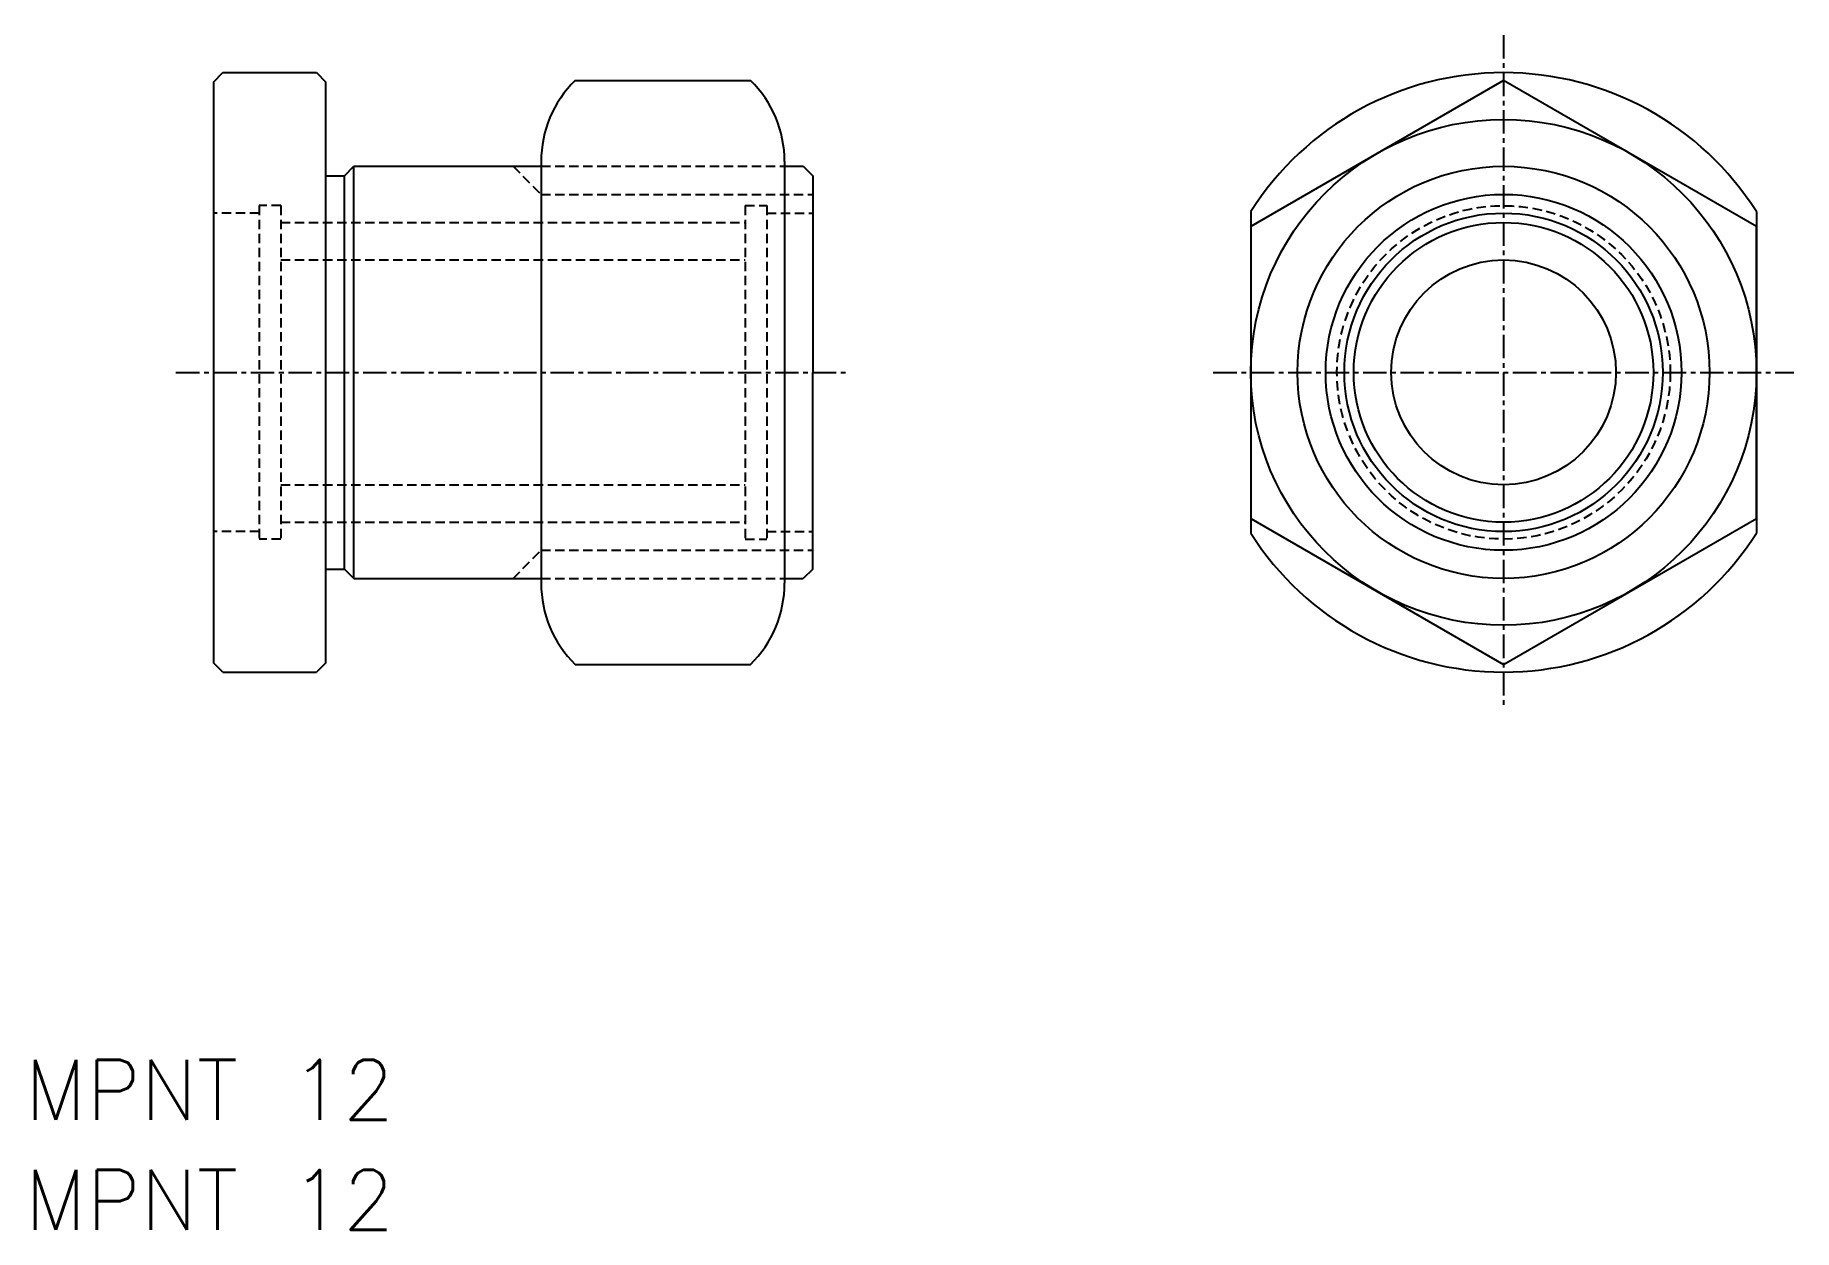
# Model space of a CAD drawing. Extents: x 225.2 to 319.1, y -13.1 to 50.7.
import ezdxf

# ---------------------------------------------------------------- set-up
doc = ezdxf.new("R2010")
doc.units = 0
doc.linetypes.add('CENTER', pattern=[2, 1.25, -0.25, 0.25, -0.25])
doc.linetypes.add('DASHED', pattern=[0.75, 0.5, -0.25])
doc.layers.get('0').update_dxf_attribs({"linetype": 'CONTINUOUS'})
doc.layers.add('CENTER', color=1, linetype='CENTER')
doc.styles.get("Standard").update_dxf_attribs({"font": 'txt.shx', "bigfont": 'bigfont.shx'})

msp = doc.modelspace()

# ---------------------------------------------------------------- linework, layer by layer
at = {"color": 7, "linetype": 'CONTINUOUS'}
for p, q in [((234.707, 48.186), (235.207, 48.686)), ((234.707, 48.186), (234.707, 17.186)), ((235.207, 48.686), (240.207, 48.686)), ((240.207, 48.686), (240.707, 48.186)), ((240.707, 17.186), (240.707, 48.186)), ((254.025, 48.274), (263.388, 48.274)), ((241.707, 43.186), (242.207, 43.686)), ((242.207, 43.686), (252.207, 43.686)), ((242.207, 21.686), (242.207, 43.686)), ((252.207, 43.944), (252.207, 21.427)), ((265.207, 43.944), (265.207, 21.427)), ((265.207, 43.686), (266.207, 43.686)), ((266.207, 43.686), (266.707, 43.186)), ((240.707, 43.186), (241.707, 43.186)), ((241.707, 22.186), (241.707, 43.186)), ((266.707, 43.186), (266.707, 32.686)), ((290.103, 41.273), (290.103, 24.098)), ((317.103, 41.273), (317.103, 24.098)), ((266.707, 22.186), (266.707, 32.686)), ((240.707, 22.186), (241.707, 22.186)), ((241.707, 22.186), (242.207, 21.686)), ((242.207, 21.686), (252.207, 21.686)), ((265.207, 21.686), (266.207, 21.686)), ((266.707, 22.186), (266.207, 21.686)), ((235.207, 16.686), (234.707, 17.186)), ((240.707, 17.186), (240.207, 16.686)), ((254.025, 17.097), (263.388, 17.097)), ((235.207, 16.686), (240.207, 16.686))]:
    msp.add_line(p, q, dxfattribs=at)
at = {"color": 3, "linetype": 'DASHED'}
for p, q in [((250.707, 43.686), (252.207, 42.186)), ((252.207, 43.686), (265.207, 43.686)), ((238.307, 41.586), (237.157, 41.586)), ((237.157, 41.586), (237.157, 23.786)), ((238.307, 41.586), (238.307, 23.786)), ((252.207, 42.186), (266.707, 42.186)), ((263.107, 41.586), (264.257, 41.586)), ((263.107, 41.586), (263.107, 23.786)), ((264.257, 41.586), (264.257, 23.786)), ((237.157, 41.186), (234.707, 41.186)), ((238.307, 40.686), (263.107, 40.686)), ((264.257, 41.186), (266.707, 41.186)), ((238.307, 38.686), (263.107, 38.686)), ((238.307, 26.686), (263.107, 26.686)), ((238.307, 24.686), (263.107, 24.686)), ((237.157, 24.186), (234.707, 24.186)), ((238.307, 23.786), (237.157, 23.786)), ((263.107, 23.786), (264.257, 23.786)), ((264.257, 24.186), (266.707, 24.186)), ((250.707, 21.686), (252.207, 23.186)), ((252.207, 23.186), (266.707, 23.186)), ((252.207, 21.686), (265.207, 21.686))]:
    msp.add_line(p, q, dxfattribs=at)
at = {"color": 7, "linetype": 'CONTINUOUS'}
msp.add_lwpolyline([(290.103, 24.891), (303.603, 17.097), (317.103, 24.891), (317.103, 40.48), (303.603, 48.274), (290.103, 40.48)], close=True, dxfattribs=at)
for radius in [13.5, 11, 8.5, 8, 6]:
    msp.add_circle((303.603, 32.686), radius, dxfattribs=at)
at = {"color": 3, "linetype": 'CONTINUOUS'}
msp.add_circle((303.603, 32.686), 9.5, dxfattribs=at)
at = {"color": 3, "linetype": 'DASHED'}
msp.add_circle((303.603, 32.686), 8.9, dxfattribs=at)
at = {"color": 7, "linetype": 'CONTINUOUS'}
for centre, radius, start, end in [((258.271, 43.944), 6.065, 134.43933, 179.99998), ((259.142, 43.944), 6.065, 0.00002, 45.56067), ((303.603, 32.686), 16, 32.46174, 147.53826), ((303.603, 32.686), 16, 212.46174, 327.53826), ((258.271, 21.427), 6.065, 180.00002, 225.56067), ((259.142, 21.427), 6.065, 314.43933, 359.99998)]:
    msp.add_arc(centre, radius, start, end, dxfattribs=at)
at = {"layer": 'CENTER', "color": 1, "linetype": 'CENTER'}
for p, q in [((303.603, 50.686), (303.603, 14.686)), ((232.707, 32.686), (268.707, 32.686)), ((288.103, 32.686), (319.103, 32.686))]:
    msp.add_line(p, q, dxfattribs=at)

# ---------------------------------------------------------------- texts
at = {"color": 7, "linetype": 'CONTINUOUS'}
for p in [(224.638, -7.209), (224.638, -13.087)]:
    msp.add_text('MPNT 12', height=3.2, dxfattribs=at).set_placement(p)

doc.saveas('drawing.dxf')
